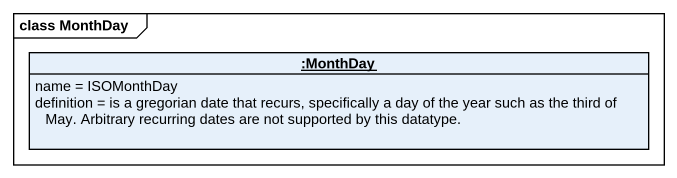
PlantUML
@startuml
mainframe class MonthDay
hide circle
hide empty members
object ":MonthDay" as MonthDay {
  name = ISOMonthDay
  definition = is a gregorian date that recurs, specifically a day of the year such as the third of May. Arbitrary recurring dates are not supported by this datatype.
}
@enduml
